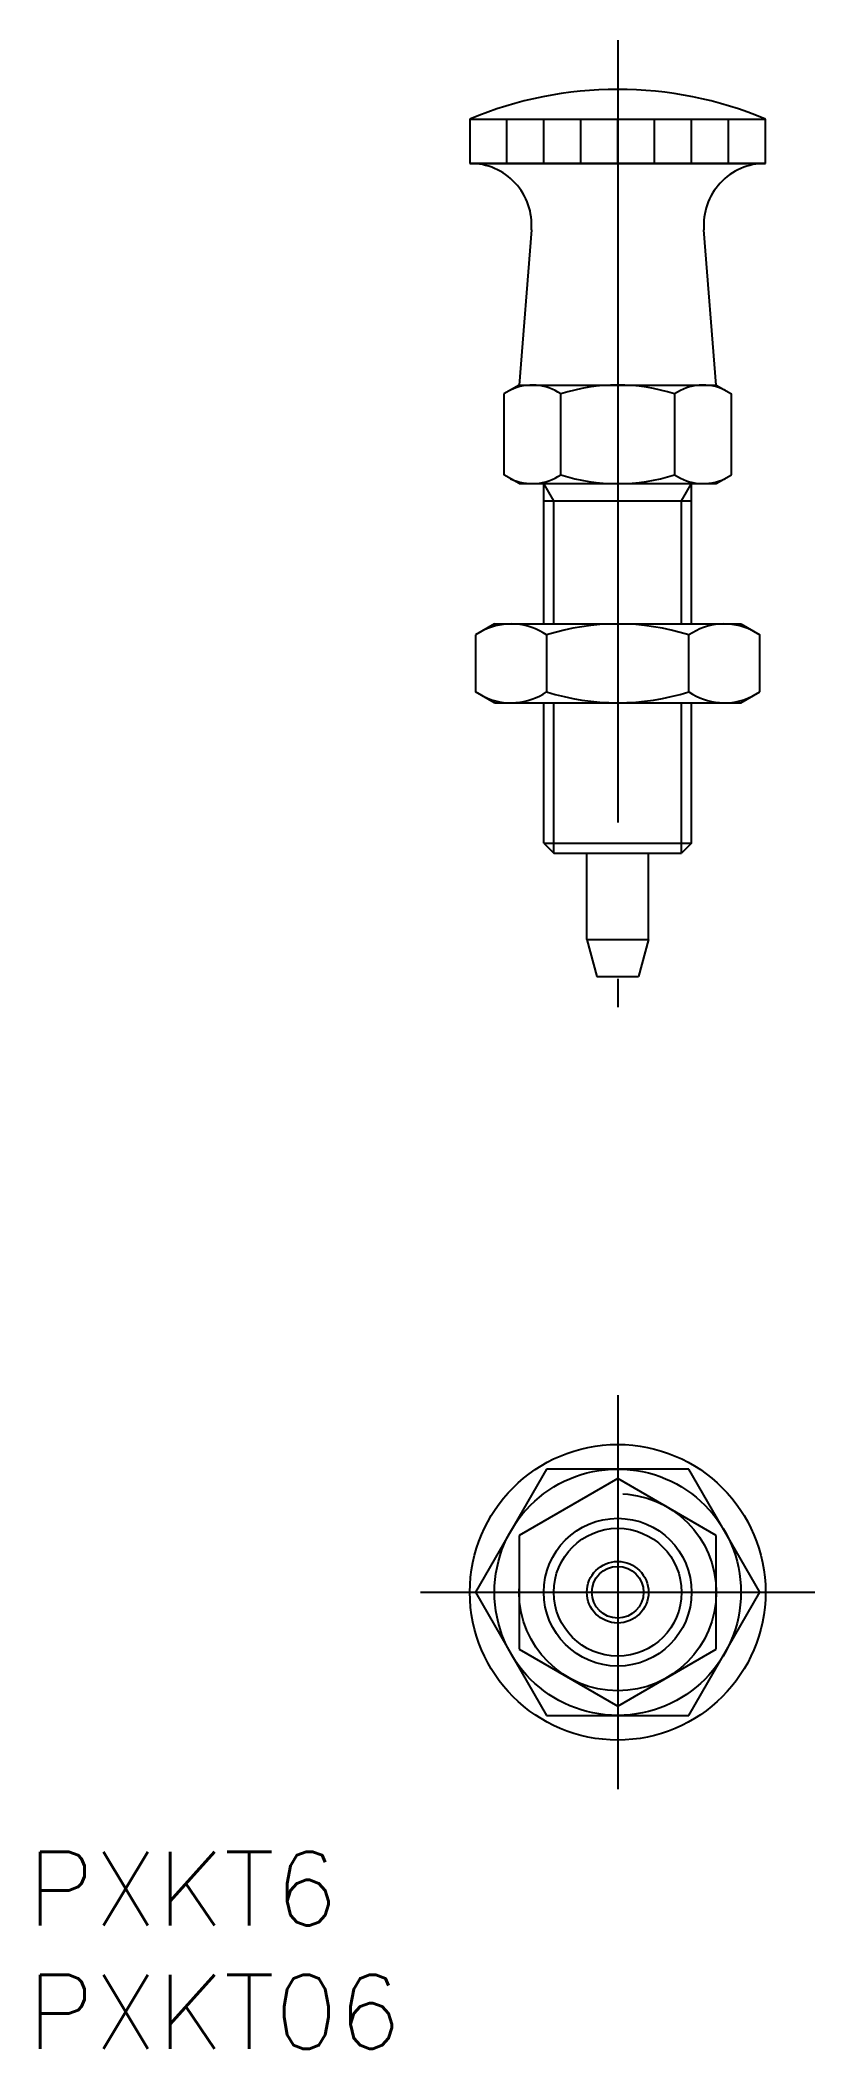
# Model space of a CAD drawing. Extents: x -23.4 to 8, y -18.5 to 63.
import ezdxf

# ---------------------------------------------------------------- set-up
doc = ezdxf.new("R2010")
doc.units = 0
doc.linetypes.add('CENTER', pattern=[50.8, 31.75, -6.35, 6.35, -6.35])
doc.linetypes.add('DASHED', pattern=[19.05, 12.7, -6.35])
doc.layers.get('0').update_dxf_attribs({"linetype": 'CONTINUOUS'})
doc.layers.add('CENTER', color=1, linetype='CENTER')
doc.styles.get("Standard").update_dxf_attribs({"font": 'txt.shx', "height": 3, "bigfont": 'bigfont.shx'})

# ---------------------------------------------------------------- blocks, each defined once
blk = doc.blocks.new('*U14')
at = {"color": 7, "linetype": 'CONTINUOUS'}
blk.add_text('PXKT06', height=3, dxfattribs=at).set_placement((-23.953, -18.534))
blk = doc.blocks.new('*U15')
at = {"color": 7, "linetype": 'CONTINUOUS'}
blk.add_text('PXKT6', height=3, dxfattribs=at).set_placement((-23.953, -13.534))

msp = doc.modelspace()

# ---------------------------------------------------------------- linework, layer by layer
at = {"color": 7, "linetype": 'CONTINUOUS'}
for p, q in [((-6, 59.8), (-6, 58)), ((-6, 59.8), (6, 59.8)), ((-4.5, 58), (-4.5, 59.8)), ((-3, 58), (-3, 59.8)), ((-1.5, 58), (-1.5, 59.8)), ((0, 58), (0, 59.8)), ((1.5, 58), (1.5, 59.8)), ((3, 58), (3, 59.8)), ((4.5, 58), (4.5, 59.8)), ((6, 58), (6, 59.8)), ((-6, 58), (6, 58)), ((5.992, 58), (-5.992, 58)), ((-3.5, 55.302), (-4, 49)), ((4, 49), (3.5, 55.302)), ((-4, 49), (-4.619, 48.643)), ((-4, 49), (4, 49)), ((4, 49), (4.619, 48.643)), ((-4.619, 48.643), (-4.619, 45.357)), ((-2.309, 45.357), (-2.309, 48.643)), ((2.309, 48.643), (2.309, 45.357)), ((4.619, 45.357), (4.619, 48.643)), ((-4, 45), (-4.619, 45.357)), ((-4, 45), (4, 45)), ((-3, 39.303), (-3, 45)), ((3, 39.303), (3, 45)), ((4, 45), (4.619, 45.357)), ((-3, 44.297), (3, 44.297)), ((-5, 39.303), (-5.774, 38.856)), ((-5, 39.303), (5, 39.303)), ((5, 39.303), (5.774, 38.856)), ((-5.774, 38.856), (-5.774, 36.55)), ((-2.887, 38.856), (-2.887, 36.55)), ((2.887, 36.55), (2.887, 38.856)), ((5.774, 36.55), (5.774, 38.856)), ((-5, 36.103), (-5.774, 36.55)), ((-5, 36.103), (5, 36.103)), ((-3, 30.406), (-3, 36.103)), ((3, 30.406), (3, 36.103)), ((5, 36.103), (5.774, 36.55)), ((-3, 30.406), (-2.594, 30)), ((-3, 30.406), (3, 30.406)), ((3, 30.406), (2.594, 30)), ((-2.594, 30), (2.594, 30)), ((-1.25, 26.5), (-1.25, 30)), ((1.25, 26.5), (1.25, 30)), ((-1.25, 26.5), (1.25, 26.5)), ((-1.25, 26.5), (-0.848, 25)), ((1.25, 26.5), (0.848, 25)), ((-0.848, 25), (0.848, 25)), ((-2.887, 5), (-5.774, 0)), ((2.887, 5), (-2.887, 5)), ((5.774, 0), (2.887, 5)), ((-5.774, 0), (-2.887, -5)), ((2.887, -5), (5.774, 0)), ((-2.887, -5), (2.887, -5))]:
    msp.add_line(p, q, dxfattribs=at)
at = {"color": 3, "linetype": 'CONTINUOUS'}
for p, q in [((-2.594, 44.297), (-3, 45)), ((2.594, 44.297), (3, 45)), ((-2.594, 39.303), (-2.594, 44.297)), ((2.594, 39.303), (2.594, 44.297)), ((-2.594, 30), (-2.594, 36.103)), ((2.594, 30), (2.594, 36.103))]:
    msp.add_line(p, q, dxfattribs=at)
at = {"color": 3, "linetype": 'DASHED'}
for p, q in [((0, 4.619), (-4, 2.309)), ((4, 2.309), (0, 4.619)), ((-4, 2.309), (-4, -2.309)), ((4, -2.309), (4, 2.309)), ((-4, -2.309), (0, -4.619)), ((0, -4.619), (4, -2.309))]:
    msp.add_line(p, q, dxfattribs=at)
at = {"color": 7, "linetype": 'CONTINUOUS'}
for radius in [6, 5, 3, 1.25, 1.049]:
    msp.add_circle((0, 0), radius, dxfattribs=at)
at = {"color": 3, "linetype": 'DASHED'}
msp.add_circle((0, 0), 4, dxfattribs=at)
at = {"color": 3, "linetype": 'CONTINUOUS'}
msp.add_circle((0, 0), 2.594, dxfattribs=at)
at = {"color": 7, "linetype": 'CONTINUOUS'}
for centre, radius, start, end in [((0, 45.4), 15.6, 67.38014, 112.61986), ((-5.992, 55.5), 2.5, 355.46387, 90.17947), ((5.992, 55.5), 2.5, 89.82053, 184.53613), ((-3.464, 46.955), 2.045, 55.61575, 115.61575), ((0, 41.357), 7.643, 72.41205, 107.58795), ((3.464, 46.955), 2.045, 64.38425, 124.38425), ((-3.464, 47.045), 2.045, 244.38425, 304.38425), ((0, 52.643), 7.643, 252.41205, 287.58795), ((3.464, 47.045), 2.045, 235.61575, 295.61575), ((-4.33, 36.747), 2.556, 55.61575, 115.61575), ((0, 29.75), 9.553, 72.41205, 107.58795), ((4.33, 36.747), 2.556, 64.38425, 124.38425), ((-4.33, 38.659), 2.556, 244.38425, 304.38425), ((0, 45.656), 9.553, 252.41205, 287.58795), ((4.33, 38.659), 2.556, 235.61575, 295.61575)]:
    msp.add_arc(centre, radius, start, end, dxfattribs=at)
at = {"layer": 'CENTER', "color": 1, "linetype": 'CENTER'}
for p, q in [((0, 63), (0, 23.75)), ((0, 8), (0, -8)), ((-8, 0), (8, 0))]:
    msp.add_line(p, q, dxfattribs=at)

# ---------------------------------------------------------------- block references
at = {"color": 7, "linetype": 'CONTINUOUS'}
for name in ['*U15', '*U14']:
    msp.add_blockref(name, (0, 0), dxfattribs=at)

doc.saveas('drawing.dxf')
